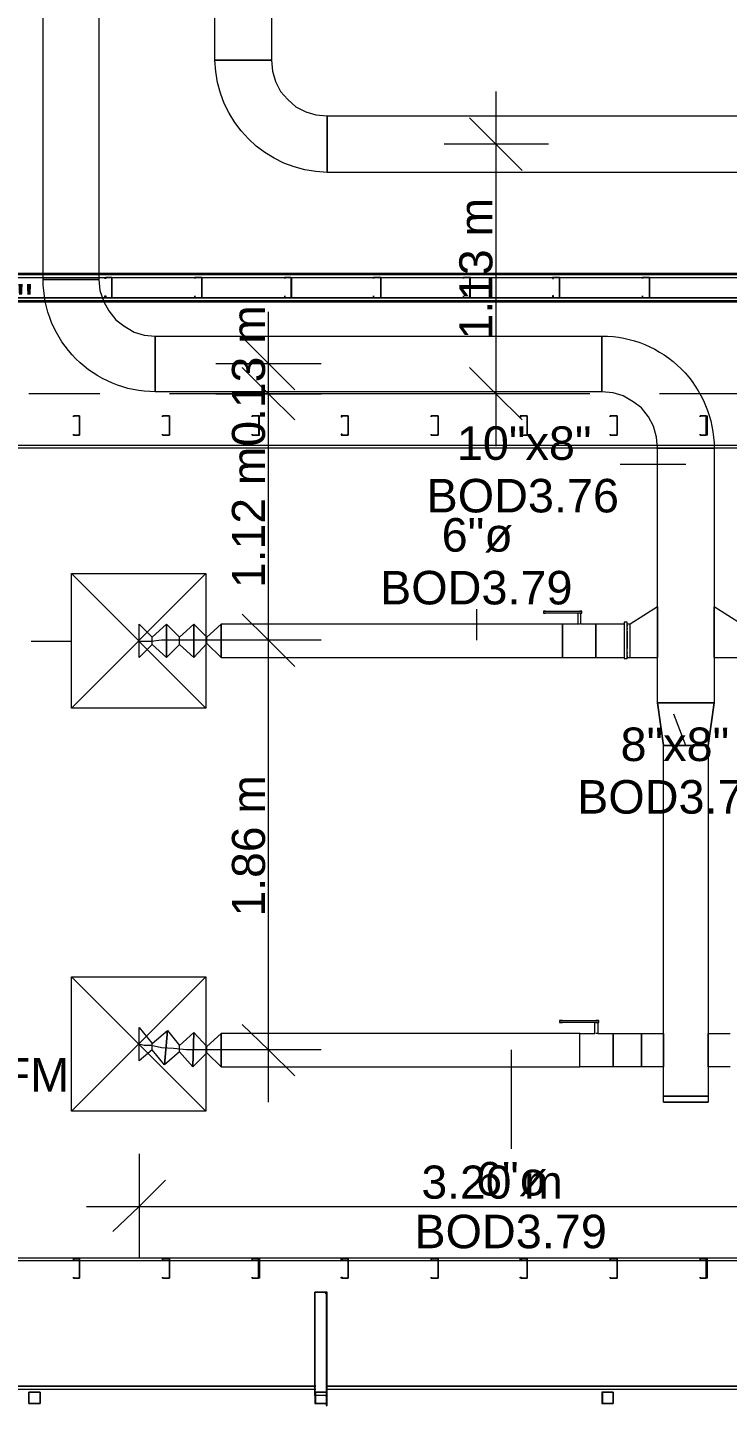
# Model space of a CAD drawing. Header units: metres. Extents: x -2 to 237, y -8 to 52.
# Drawn here: x 45.55 to 48.73, y 27.61 to 33.85 of the extents above; entities that cross this region are included whole.
import ezdxf

# ---------------------------------------------------------------- set-up
doc = ezdxf.new("R2010")
doc.units = ezdxf.units.M
doc.layers.add('HVAC - Ductos', color=5, linetype='Continuous', lineweight=0)
doc.layers.add('PDF_Text', color=7, linetype='Continuous', lineweight=0)
doc.layers.add('PDF_Geometry', color=7, linetype='Continuous', lineweight=0, true_color=0xaaaaaa)
doc.styles.add('PDF Helvetica', font='')
doc.styles.get('PDF Helvetica').set_extended_font_data('Helvetica')

msp = doc.modelspace()

# ---------------------------------------------------------------- linework, layer by layer
at = {"layer": 'HVAC - Ductos', "lineweight": 0}
for points in [[(46.4021, 33.7047), (46.4021, 39.1019), (46.6587, 39.1019), (46.6587, 33.7047)], [(54.6903, 33.1962), (46.9106, 33.1962), (46.9106, 33.4527), (54.6903, 33.4527)], [(48.1568, 32.2019), (46.1318, 32.2019), (46.1318, 32.454), (48.1568, 32.454)], [(48.4089, 30.7908), (48.4089, 31.9454), (48.6654, 31.9454), (48.6654, 30.7908)], [(45.7515, 31.3772), (46.3609, 31.3772), (46.3609, 30.7679), (45.7515, 30.7679)], [(46.4296, 30.997), (46.4296, 31.0016), (46.4296, 31.0061), (46.4296, 31.0198), (46.4296, 31.0336), (46.4296, 31.0519), (46.4296, 31.0749), (46.4296, 31.0932), (46.4296, 31.1115), (46.4296, 31.1253), (46.4296, 31.139), (46.4296, 31.1481), (46.4296, 31.139), (46.4296, 31.1253), (46.4296, 31.1115), (46.4296, 31.0932), (46.4296, 31.0749), (46.4296, 31.0519), (46.4296, 31.0336), (46.4296, 31.0198), (46.4296, 31.0061), (46.4296, 31.0016)], [(48.638, 30.5984), (48.6654, 30.7908)], [(48.638, 30.5984), (48.638, 29.0085), (48.4363, 29.0085), (48.4363, 30.5984)], [(45.7515, 29.5492), (46.3609, 29.5492), (46.3609, 28.9398), (45.7515, 28.9398)], [(46.4296, 29.1414), (46.4296, 29.1506), (46.4296, 29.1643), (46.4296, 29.1781), (46.4296, 29.1964), (46.4296, 29.2193), (46.4296, 29.2376), (46.4296, 29.256), (46.4296, 29.2697), (46.4296, 29.2834), (46.4296, 29.2926), (46.4296, 29.2834), (46.4296, 29.2697), (46.4296, 29.256), (46.4296, 29.2376), (46.4296, 29.2193), (46.4296, 29.1964), (46.4296, 29.1781), (46.4296, 29.1643), (46.4296, 29.1506)]]:
    msp.add_lwpolyline(points, close=True, dxfattribs=at)
for points in [[(45.6232, 34.2637), (45.6232, 38.7491), (45.8752, 38.7491), (45.8752, 32.7105), (45.6232, 32.7105), (45.6232, 34.2591), (45.6141, 34.2591), (45.6141, 34.2362), (44.8031, 34.2362), (44.8031, 34.1492), (45.6141, 34.1492), (45.6141, 34.2362), (44.8031, 34.2362), (44.8031, 34.2591), (44.7894, 34.2591)], [(47.6758, 33.5627), (47.6758, 31.9546)], [(47.7949, 33.2053), (47.6758, 33.3245), (47.5566, 33.4436)], [(47.914, 33.3245), (47.6758, 33.3245), (47.4421, 33.3245)], [(46.6449, 28.9811), (46.6449, 31.0749), (46.6449, 32.1928), (46.6449, 32.5639)], [(46.5258, 32.4494), (46.6449, 32.3302), (46.7641, 32.2111)], [(46.4067, 32.3302), (46.6449, 32.3302), (46.8832, 32.3302)], [(46.5258, 32.3119), (46.6449, 32.1928), (46.7641, 32.0737)], [(47.7949, 32.0737), (47.6758, 32.1928), (47.5566, 32.3119)], [(46.4067, 32.1928), (46.6449, 32.1928), (46.8832, 32.1928)], [(47.914, 32.1928), (47.6758, 32.1928), (47.4421, 32.1928)], [(48.5371, 31.8721), (48.2393, 31.8721)], [(45.7515, 30.7679), (46.3609, 31.3772)], [(46.3609, 30.7679), (45.7515, 31.3772)], [(46.5258, 31.194), (46.6449, 31.0749), (46.7641, 30.9558)], [(47.5888, 31.0749), (47.5888, 31.2169)], [(47.8911, 31.2077), (47.8911, 31.2077)], [(47.8911, 31.2077), (47.8911, 31.1985)], [(47.9003, 31.2077), (47.8957, 31.2077), (47.8911, 31.2077), (47.8957, 31.2077), (47.9003, 31.2077), (48.056, 31.2077), (48.0606, 31.2077), (48.0652, 31.2077), (48.0606, 31.2077), (48.056, 31.2077)], [(47.8911, 31.1985), (47.8911, 31.1985)], [(48.0469, 31.1985), (48.0469, 31.1481), (47.9782, 31.1481), (47.9782, 31.139), (47.9782, 31.1253), (47.9782, 31.1115), (47.9782, 31.0932), (47.9782, 31.0749), (47.9782, 31.0519), (47.9782, 31.0336), (47.9782, 31.0198), (47.9782, 31.0061), (47.9782, 31.0016), (47.9782, 30.997), (48.1294, 30.997), (48.1294, 31.0016), (48.1294, 31.0061), (48.1294, 31.0198), (48.1294, 31.0336), (48.1294, 31.0519), (48.1294, 31.0749), (48.1294, 31.0932), (48.1294, 31.1115), (48.1294, 31.1253), (48.1294, 31.139), (48.1294, 31.1481), (48.0606, 31.1481), (48.0606, 31.1985), (48.056, 31.1985), (48.0606, 31.1985), (48.0652, 31.1985), (48.0606, 31.1985), (48.056, 31.1985), (47.9003, 31.1985), (47.8957, 31.1985), (47.8911, 31.1985), (47.8957, 31.1985), (47.9003, 31.1985)], [(48.0606, 31.1985), (48.0606, 31.1985)], [(48.0652, 31.2077), (48.0652, 31.2077)], [(48.0652, 31.1985), (48.0652, 31.2077)], [(48.0652, 31.1985), (48.0652, 31.1985)], [(48.2851, 30.997), (48.4089, 30.997), (48.4089, 31.0016), (48.4089, 31.0198), (48.4089, 31.0428), (48.4089, 31.0749), (48.4089, 31.1481), (48.4089, 31.1803), (48.4089, 31.2031), (48.4089, 31.2215), (48.4089, 31.2261), (48.2851, 31.1481)], [(48.4089, 31.2261), (48.4089, 31.2215), (48.4089, 31.2031), (48.4089, 31.1803), (48.4089, 31.1481), (48.4089, 31.0749), (48.4089, 31.0428), (48.4089, 31.0198), (48.4089, 31.0016), (48.4089, 30.997)], [(48.7891, 31.1481), (48.6654, 31.2261), (48.6654, 31.2215), (48.6654, 31.2031), (48.6654, 31.1803), (48.6654, 31.1481), (48.6654, 31.0749), (48.6654, 31.0428), (48.6654, 31.0198), (48.6654, 31.0016), (48.6654, 30.997), (48.7891, 30.997)], [(48.6654, 30.997), (48.6654, 31.0016), (48.6654, 31.0198), (48.6654, 31.0428), (48.6654, 31.0749), (48.6654, 31.1481), (48.6654, 31.1803), (48.6654, 31.2031), (48.6654, 31.2215), (48.6654, 31.2261)], [(46.118, 31.0565), (46.0585, 30.997), (46.0585, 31.1481), (46.118, 31.0886), (46.1822, 31.1481), (46.1822, 30.997), (46.118, 31.0565), (46.118, 31.0886)], [(46.2417, 31.0565), (46.1822, 30.997), (46.1822, 31.1481), (46.2417, 31.0886), (46.3059, 31.1481), (46.3059, 30.997), (46.2417, 31.0565), (46.2417, 31.0886)], [(46.3654, 31.0611), (46.3059, 30.997), (46.3059, 31.1481), (46.3654, 31.0886), (46.4296, 31.1481), (46.4296, 30.997), (47.9782, 30.997), (47.9782, 31.0016), (47.9782, 31.0061), (47.9782, 31.0198), (47.9782, 31.0336), (47.9782, 31.0519), (47.9782, 31.0749), (47.9782, 31.0932), (47.9782, 31.1115), (47.9782, 31.1253), (47.9782, 31.139), (47.9782, 31.1481), (46.4296, 31.1481), (46.4296, 30.997), (46.3654, 31.0611), (46.3654, 31.0886)], [(48.0469, 31.1481), (48.0469, 31.1481)], [(48.056, 31.1481), (48.0515, 31.1481), (48.0469, 31.1481)], [(48.0606, 31.1481), (48.0606, 31.1481)], [(48.0606, 31.1481), (48.0606, 31.1481)], [(48.0606, 31.1481), (48.0606, 31.1481)], [(48.0606, 31.1481), (48.0606, 31.1481)], [(48.2577, 31.1481), (48.1294, 31.1481), (48.1294, 31.139), (48.1294, 31.1253), (48.1294, 31.1115), (48.1294, 31.0932), (48.1294, 31.0749), (48.1294, 31.0519), (48.1294, 31.0336), (48.1294, 31.0198), (48.1294, 31.0061), (48.1294, 31.0016), (48.1294, 30.997), (48.2577, 30.997)], [(48.2577, 31.1573), (48.2577, 31.1527), (48.2577, 31.1436), (48.2577, 31.1299), (48.2577, 31.1161), (48.2577, 31.0932), (48.2577, 31.0749), (48.2577, 31.0519), (48.2577, 31.0336), (48.2577, 31.0153), (48.2577, 31.0016), (48.2577, 30.9924), (48.2714, 30.9924)], [(48.2714, 30.997), (48.2714, 30.9924), (48.2714, 31.0016), (48.2714, 31.0153), (48.2714, 31.0336), (48.2714, 31.0519), (48.2714, 31.0749), (48.2714, 31.0932), (48.2714, 31.1161), (48.2714, 31.1299), (48.2714, 31.1436), (48.2714, 31.1527), (48.2714, 31.1573), (48.2577, 31.1573), (48.2577, 31.1527)], [(48.2714, 31.0061), (48.2714, 31.0016), (48.2714, 30.997), (48.2851, 30.997), (48.2851, 31.0016), (48.2851, 31.0061), (48.2851, 31.0198), (48.2851, 31.0336), (48.2851, 31.0519), (48.2851, 31.0749), (48.2851, 31.0932), (48.2851, 31.1115), (48.2851, 31.1253), (48.2851, 31.139), (48.2851, 31.1481), (48.2714, 31.1481), (48.2714, 31.1527), (48.2714, 31.1573)], [(48.2714, 31.1481), (48.2714, 31.1481)], [(48.2714, 31.1436), (48.2714, 31.139)], [(48.2714, 31.1299), (48.2714, 31.1253)], [(48.2714, 31.1161), (48.2714, 31.1115), (48.2714, 31.0932), (48.2714, 31.0749), (48.2714, 31.0519), (48.2714, 31.0382)], [(48.2851, 31.0978), (48.2851, 31.1023), (48.2851, 31.1069)], [(45.7515, 31.0703), (45.5682, 31.0703)], [(46.4296, 31.0749), (46.3471, 31.0749), (46.2738, 31.0749), (46.2143, 31.0749), (46.1593, 31.0749), (46.1134, 31.0703), (46.0814, 31.0703), (46.063, 31.0703), (46.0585, 31.0703)], [(46.8832, 31.0749), (46.6449, 31.0749), (46.4067, 31.0749)], [(48.2851, 31.0428), (48.2851, 31.0474)], [(48.2714, 31.0336), (48.2714, 31.0336)], [(48.2714, 31.0198), (48.2714, 31.0153)], [(48.4089, 30.7908), (48.4363, 30.5984), (48.4089, 30.7908)], [(48.4089, 30.7908), (48.6654, 30.7908)], [(48.5371, 30.5984), (48.4822, 30.7404)], [(48.638, 30.5984), (48.4363, 30.5984)], [(45.7515, 28.9398), (46.3609, 29.5492)], [(46.3609, 28.9398), (45.7515, 29.5492)], [(46.118, 29.2193), (46.0585, 29.1689), (46.0585, 29.3201), (46.118, 29.2468), (46.1867, 29.3064), (46.173, 29.1506), (46.118, 29.2193), (46.118, 29.2468)], [(46.2417, 29.2101), (46.173, 29.1506), (46.1867, 29.3064), (46.2417, 29.2376), (46.3059, 29.2972), (46.3013, 29.1414), (46.2417, 29.2101), (46.2417, 29.2376)], [(46.3654, 29.2056), (46.3013, 29.1414), (46.3059, 29.2972), (46.3654, 29.233), (46.4296, 29.2926), (46.4296, 29.1414), (48.056, 29.1414), (48.056, 29.1506), (48.056, 29.1643), (48.056, 29.1781), (48.056, 29.1964), (48.056, 29.2193), (48.056, 29.2376), (48.056, 29.256), (48.056, 29.2697), (48.056, 29.2834), (48.056, 29.2926), (46.4296, 29.2926), (46.4296, 29.1414), (46.3654, 29.2056), (46.3654, 29.233)], [(46.5258, 29.3338), (46.6449, 29.2193), (46.7641, 29.1001)], [(47.9644, 29.3522), (47.9644, 29.3522)], [(47.9644, 29.3522), (47.9644, 29.343)], [(47.9782, 29.3522), (47.9736, 29.3522), (47.969, 29.3522), (47.9644, 29.3522), (47.969, 29.3522), (47.9736, 29.3522), (47.9782, 29.3522), (48.1294, 29.3522), (48.134, 29.3522), (48.1385, 29.3522), (48.1431, 29.3522), (48.1385, 29.3522), (48.134, 29.3522), (48.1294, 29.3522)], [(47.9644, 29.343), (47.9644, 29.343)], [(48.134, 29.343), (48.1385, 29.343), (48.1431, 29.343), (48.1385, 29.343), (48.134, 29.343), (48.1294, 29.343), (47.9782, 29.343), (47.9736, 29.343), (47.969, 29.343), (47.9644, 29.343), (47.969, 29.343), (47.9736, 29.343), (47.9782, 29.343)], [(48.1294, 29.343), (48.134, 29.343), (48.1385, 29.343), (48.1385, 29.2926), (48.2073, 29.2926), (48.3355, 29.2926), (48.4363, 29.2926), (48.4363, 29.2834), (48.4363, 29.2697), (48.4363, 29.256), (48.4363, 29.2376), (48.4363, 29.2193), (48.4363, 29.1964), (48.4363, 29.1781), (48.4363, 29.1643), (48.4363, 29.1506), (48.4363, 29.1414), (48.3355, 29.1414), (48.3355, 29.1506), (48.3355, 29.1643), (48.3355, 29.1781), (48.3355, 29.1964), (48.3355, 29.2193), (48.3355, 29.2376), (48.3355, 29.256), (48.3355, 29.2697), (48.3355, 29.2834), (48.3355, 29.2926), (48.3355, 29.2834), (48.3355, 29.2697), (48.3355, 29.256), (48.3355, 29.2376), (48.3355, 29.2193), (48.3355, 29.1964), (48.3355, 29.1781), (48.3355, 29.1643), (48.3355, 29.1506), (48.3355, 29.1414), (48.2073, 29.1414), (48.2073, 29.1506), (48.2073, 29.1643), (48.2073, 29.1781), (48.2073, 29.1964), (48.2073, 29.2193), (48.2073, 29.2376), (48.2073, 29.256), (48.2073, 29.2697), (48.2073, 29.2834), (48.2073, 29.2926), (48.2073, 29.2834), (48.2073, 29.2697), (48.2073, 29.256), (48.2073, 29.2376), (48.2073, 29.2193), (48.2073, 29.1964), (48.2073, 29.1781), (48.2073, 29.1643), (48.2073, 29.1506), (48.2073, 29.1414), (48.056, 29.1414), (48.056, 29.1506), (48.056, 29.1643), (48.056, 29.1781), (48.056, 29.1964), (48.056, 29.2193), (48.056, 29.2376), (48.056, 29.256), (48.056, 29.2697), (48.056, 29.2834), (48.056, 29.2926), (48.1248, 29.2926), (48.1248, 29.343)], [(48.1385, 29.343), (48.1385, 29.343)], [(48.1431, 29.3522), (48.1431, 29.3522)], [(48.1431, 29.343), (48.1431, 29.3522)], [(48.1431, 29.343), (48.1431, 29.343)], [(45.7515, 29.2422), (45.7515, 29.2422)], [(46.4296, 29.2193), (46.3471, 29.2193), (46.2738, 29.2193), (46.2143, 29.2239), (46.1593, 29.2284), (46.1134, 29.2376), (46.0814, 29.2376), (46.063, 29.2422), (46.0585, 29.2422)], [(48.1248, 29.2926), (48.1248, 29.2926)], [(48.1248, 29.2926), (48.1248, 29.2926)], [(48.1385, 29.2926), (48.134, 29.2926), (48.1294, 29.2926)], [(48.1385, 29.2926), (48.1385, 29.2926)], [(48.1385, 29.2926), (48.1385, 29.2926)], [(48.1385, 29.2926), (48.1385, 29.2926)], [(48.7387, 29.1414), (48.638, 29.1414), (48.638, 29.1506), (48.638, 29.1643), (48.638, 29.1781), (48.638, 29.1964), (48.638, 29.2193), (48.638, 29.2376), (48.638, 29.256), (48.638, 29.2697), (48.638, 29.2834), (48.638, 29.2926), (48.7387, 29.2926)], [(46.8832, 29.2193), (46.6449, 29.2193), (46.4067, 29.2193)], [(47.7445, 29.2193), (47.7445, 28.7703)], [(48.4363, 28.9811), (48.4363, 29.0085), (48.638, 29.0085), (48.638, 28.9811)], [(48.638, 28.9811), (48.4363, 28.9811), (48.638, 28.9811)], [(46.0585, 28.7474), (46.0585, 28.5091), (46.0585, 28.2754)], [(46.1776, 28.6283), (46.0585, 28.5091), (45.9394, 28.3946)], [(45.8202, 28.5091), (49.2518, 28.5091), (50.5622, 28.5091)]]:
    msp.add_lwpolyline(points, dxfattribs=at)
for points in [[(46.4021, 33.7047), (46.6587, 33.7047), (46.6632, 33.6543), (46.677, 33.6085), (46.6999, 33.5627), (46.7319, 33.526), (46.7686, 33.4939), (46.8145, 33.4711), (46.8603, 33.4573), (46.9106, 33.4527), (46.9106, 33.1962, -0.403777)], [(45.6232, 32.7105), (45.8752, 32.7105), (45.8798, 32.6601), (45.8981, 32.6097), (45.921, 32.5684), (45.9531, 32.5272), (45.9898, 32.4998), (46.0356, 32.4722), (46.0814, 32.4585), (46.1318, 32.454), (46.1318, 32.2019, -0.414495)], [(48.6654, 31.9454), (48.4089, 31.9454), (48.4043, 31.9958), (48.3905, 32.0462), (48.3676, 32.0874), (48.3355, 32.1286), (48.2989, 32.1561), (48.2531, 32.1836), (48.2073, 32.1973), (48.1568, 32.2019), (48.1568, 32.454, -0.414375)]]:
    msp.add_lwpolyline(points, format="xyb", close=True, dxfattribs=at)
at = {"layer": 'PDF_Geometry', "lineweight": 0}
for points in [[(52.427, 32.738), (43.9601, 32.738), (44.629, 32.738), (44.629, 32.7426), (43.9601, 32.7426), (40.3131, 32.7426), (31.159, 32.7426), (29.9907, 32.7426)], [(52.427, 32.738), (43.9601, 32.738), (43.9601, 32.7334), (52.427, 32.7334), (43.9601, 32.7334), (43.9601, 32.7197), (52.427, 32.7197)], [(48.3401, 32.7151), (48.3401, 32.7151)], [(43.9601, 32.6143), (52.427, 32.6143)], [(49.6001, 31.9591), (49.6001, 32.6097), (52.427, 32.6097), (49.6001, 32.6097), (49.4901, 32.6097), (49.0136, 32.6097), (48.9083, 32.6097), (43.9601, 32.6097), (44.629, 32.6097), (43.9601, 32.6097), (48.9083, 32.6097), (48.9083, 31.9591), (48.9083, 32.6097), (48.9083, 31.9591), (48.9083, 32.6097), (49.0136, 32.6097)], [(48.3401, 32.6372), (48.3401, 32.6372)], [(45.8798, 32.1928), (45.5591, 32.1928)], [(47.465, 32.1928), (46.1959, 32.1928)], [(48.1019, 32.1928), (47.7811, 32.1928)], [(49.6872, 32.1928), (48.418, 32.1928)], [(48.6013, 32.0874), (48.6013, 32.0874)], [(48.6013, 32.0874), (48.6013, 32.0874)], [(48.6288, 32.092), (48.6288, 32.092)], [(48.6288, 32.092), (48.6288, 32.092)], [(48.6013, 32.0095), (48.6013, 32.0095)], [(48.6013, 32.0095), (48.6013, 32.005)], [(48.6013, 32.0095), (48.6013, 32.0095)], [(48.6013, 32.005), (48.6013, 32.0095)], [(48.6288, 32.005), (48.6288, 32.005)], [(48.6288, 32.005), (48.6288, 32.005)], [(44.5374, 28.2618), (44.5237, 28.2618), (44.5237, 28.2754), (44.5237, 31.9454), (44.5237, 31.9591), (51.868, 31.9591), (51.868, 31.9454), (51.868, 31.6888), (51.868, 31.281), (51.868, 30.8778)], [(51.8496, 31.6842), (51.8496, 31.9454), (44.5374, 31.9454), (44.5374, 28.2754), (51.8496, 28.2754), (51.8496, 28.4083)], [(46.5991, 28.2618), (46.1959, 28.2618), (45.7881, 28.2618), (45.385, 28.2618), (44.9772, 28.2618), (44.5419, 28.2618)], [(45.7607, 28.2663), (45.7607, 28.2663)], [(45.7607, 28.2663), (45.7607, 28.2663)], [(45.7881, 28.2709), (45.7881, 28.2709)], [(45.7881, 28.2709), (45.7881, 28.2709)], [(45.7881, 28.2709), (45.7881, 28.2709)], [(45.7881, 28.2709), (45.7881, 28.2709)], [(46.1639, 28.2663), (46.1639, 28.2663)], [(46.1639, 28.2663), (46.1639, 28.2663)], [(46.1959, 28.2709), (46.1959, 28.2709)], [(46.1959, 28.2709), (46.1959, 28.2709)], [(46.1959, 28.2709), (46.1959, 28.2709)], [(46.1959, 28.2709), (46.1959, 28.2709)], [(46.5716, 28.2663), (46.5716, 28.2663)], [(46.5716, 28.2663), (46.5716, 28.2663)], [(46.5991, 28.2709), (46.5991, 28.2709)], [(46.5991, 28.2709), (46.5991, 28.2709)], [(48.6288, 28.2618), (48.2256, 28.2618), (47.8178, 28.2618), (47.4146, 28.2618), (47.0068, 28.2618), (46.6037, 28.2618)], [(47.0068, 28.2709), (47.0068, 28.2709)], [(47.0068, 28.2709), (47.0068, 28.2709)], [(47.0068, 28.2709), (47.0068, 28.2709)], [(47.0068, 28.2709), (47.0068, 28.2709)], [(47.3826, 28.2663), (47.3826, 28.2663)], [(47.3826, 28.2663), (47.3826, 28.2663)], [(47.8178, 28.2709), (47.8178, 28.2709)], [(47.8178, 28.2709), (47.8178, 28.2709)], [(47.8178, 28.2709), (47.8178, 28.2709)], [(47.8178, 28.2709), (47.8178, 28.2709)], [(48.1935, 28.2663), (48.1935, 28.2663)], [(48.1935, 28.2663), (48.1935, 28.2663)], [(48.2256, 28.2709), (48.2256, 28.2709)], [(48.2256, 28.2709), (48.2256, 28.2709)], [(48.2256, 28.2709), (48.2256, 28.2709)], [(48.2256, 28.2709), (48.2256, 28.2709)], [(48.6013, 28.2663), (48.6013, 28.2663)], [(48.6013, 28.2663), (48.6013, 28.2663)], [(48.6288, 28.2709), (48.6288, 28.2709)], [(48.6288, 28.2709), (48.6288, 28.2709)], [(51.4694, 28.2618), (51.0662, 28.2618), (50.6584, 28.2618), (50.2552, 28.2618), (49.8475, 28.2618), (49.4443, 28.2618), (49.0365, 28.2618), (48.6334, 28.2618)], [(45.7607, 28.1884), (45.7607, 28.1884)], [(45.7607, 28.1884), (45.7607, 28.1884)], [(45.7881, 28.1838), (45.7881, 28.1838)], [(45.7881, 28.1838), (45.7881, 28.1838)], [(45.7881, 28.1838), (45.7881, 28.1838)], [(45.7881, 28.1838), (45.7881, 28.1838)], [(46.1639, 28.1884), (46.1639, 28.1884)], [(46.1639, 28.1884), (46.1639, 28.1884)], [(46.1959, 28.1838), (46.1959, 28.1838)], [(46.1959, 28.1838), (46.1959, 28.1838)], [(46.1959, 28.1838), (46.1959, 28.1838)], [(46.1959, 28.1838), (46.1959, 28.1838)], [(46.5716, 28.1884), (46.5716, 28.1884)], [(46.5716, 28.1884), (46.5716, 28.1884)], [(46.5991, 28.1838), (46.5991, 28.1838)], [(46.5991, 28.1838), (46.5991, 28.1838)], [(47.0068, 28.1838), (47.0068, 28.1838)], [(47.0068, 28.1838), (47.0068, 28.1838)], [(47.0068, 28.1838), (47.0068, 28.1838)], [(47.0068, 28.1838), (47.0068, 28.1838)], [(47.3826, 28.1884), (47.3826, 28.1884)], [(47.3826, 28.1884), (47.3826, 28.1884)], [(47.8178, 28.1838), (47.8178, 28.1838)], [(47.8178, 28.1838), (47.8178, 28.1838)], [(47.8178, 28.1838), (47.8178, 28.1838)], [(47.8178, 28.1838), (47.8178, 28.1838)], [(48.1935, 28.1884), (48.1935, 28.1884)], [(48.1935, 28.1884), (48.1935, 28.1884)], [(48.2256, 28.1838), (48.2256, 28.1838)], [(48.2256, 28.1838), (48.2256, 28.1838)], [(48.2256, 28.1838), (48.2256, 28.1838)], [(48.2256, 28.1838), (48.2256, 28.1838)], [(48.6013, 28.1884), (48.6013, 28.1884)], [(48.6013, 28.1884), (48.6013, 28.1884)], [(48.6288, 28.1838), (48.6288, 28.1838)], [(48.6288, 28.1838), (48.6288, 28.1838)], [(46.9061, 28.0785), (46.9061, 27.6662), (46.9061, 27.6157), (46.9061, 27.6111), (46.9061, 27.6066), (46.9106, 27.6066), (46.9106, 28.0739)], [(45.0689, 27.6936), (46.8603, 27.6936), (44.3083, 27.6936)], [(44.3083, 27.6798), (46.8603, 27.6798)], [(46.9106, 27.6798), (49.4581, 27.6798)], [(46.9061, 27.6478), (46.9061, 27.6524), (46.9015, 27.6524), (46.8603, 27.6524)]]:
    msp.add_lwpolyline(points, dxfattribs=at)
for points in [[(52.4957, 32.7334), (52.4957, 32.7197), (52.4957, 32.6097), (44.6153, 32.6097), (44.6153, 32.7334)], [(52.427, 32.628), (52.427, 32.6143), (53.0684, 32.6143), (52.427, 32.6143), (52.427, 32.6097), (53.0684, 32.6097), (52.5781, 32.6097), (53.0684, 32.6097), (52.427, 32.6097), (52.427, 32.6051), (52.427, 32.6097), (52.427, 32.6143), (43.9601, 32.6143), (43.9601, 32.628), (43.9601, 32.7197), (52.427, 32.7197), (52.427, 32.628), (49.4901, 32.628)], [(45.9027, 32.6372), (45.9073, 32.6372), (45.9073, 32.628), (45.9348, 32.628), (45.9348, 32.6326), (45.9348, 32.7151), (45.9348, 32.7197), (45.9073, 32.7197), (45.9073, 32.7151), (45.9027, 32.7151), (45.9027, 32.7197), (45.9348, 32.7197), (45.9348, 32.7151), (45.9348, 32.6326), (45.9348, 32.628), (45.9027, 32.628)], [(46.3105, 32.628), (46.3425, 32.628), (46.3425, 32.6326), (46.3425, 32.7151), (46.3425, 32.7197), (46.3105, 32.7197), (46.3105, 32.7151), (46.3105, 32.7197), (46.3425, 32.7197), (46.3425, 32.7151), (46.3425, 32.6326), (46.3425, 32.628), (46.3105, 32.628), (46.3105, 32.6372)], [(46.3105, 32.628), (46.3425, 32.628), (46.3425, 32.6326), (46.3425, 32.7151), (46.3425, 32.7197), (46.3105, 32.7197), (46.3105, 32.7151), (46.3105, 32.7197), (46.3425, 32.7197), (46.3425, 32.7151), (46.3425, 32.6326), (46.3425, 32.628), (46.3105, 32.628), (46.3105, 32.6372)], [(46.7183, 32.628), (46.7457, 32.628), (46.7503, 32.6326), (46.7503, 32.7151), (46.7457, 32.7197), (46.7183, 32.7197), (46.7183, 32.7151), (46.7183, 32.7197), (46.7457, 32.7197), (46.7457, 32.7151), (46.7457, 32.6326), (46.7457, 32.628), (46.7183, 32.628), (46.7183, 32.6372)], [(46.7183, 32.628), (46.7457, 32.628), (46.7503, 32.6326), (46.7503, 32.7151), (46.7457, 32.7197), (46.7183, 32.7197), (46.7183, 32.7151), (46.7183, 32.7197), (46.7457, 32.7197), (46.7457, 32.7151), (46.7457, 32.6326), (46.7457, 32.628), (46.7183, 32.628), (46.7183, 32.6372)], [(47.1214, 32.628), (47.1535, 32.628), (47.1535, 32.6326), (47.1535, 32.7151), (47.1535, 32.7197), (47.1214, 32.7197), (47.1214, 32.7151), (47.1214, 32.7197), (47.1535, 32.7197), (47.1535, 32.7151), (47.1535, 32.6326), (47.1535, 32.628), (47.1214, 32.628), (47.1214, 32.6372)], [(47.1214, 32.628), (47.1535, 32.628), (47.1535, 32.6326), (47.1535, 32.7151), (47.1535, 32.7197), (47.1214, 32.7197), (47.1214, 32.7151), (47.1214, 32.7197), (47.1535, 32.7197), (47.1535, 32.7151), (47.1535, 32.6326), (47.1535, 32.628), (47.1214, 32.628), (47.1214, 32.6372)], [(47.5292, 32.628), (47.5566, 32.628), (47.5612, 32.628), (47.5612, 32.6326), (47.5612, 32.7151), (47.5612, 32.7197), (47.5566, 32.7197), (47.5292, 32.7197), (47.5292, 32.7151), (47.5292, 32.7197), (47.5566, 32.7197), (47.5566, 32.7151), (47.5566, 32.6326), (47.5566, 32.628), (47.5292, 32.628), (47.5292, 32.6372)], [(47.5292, 32.628), (47.5566, 32.628), (47.5612, 32.628), (47.5612, 32.6326), (47.5612, 32.7151), (47.5612, 32.7197), (47.5566, 32.7197), (47.5292, 32.7197), (47.5292, 32.7151), (47.5292, 32.7197), (47.5566, 32.7197), (47.5566, 32.7151), (47.5566, 32.6326), (47.5566, 32.628), (47.5292, 32.628), (47.5292, 32.6372)], [(47.9324, 32.628), (47.9644, 32.628), (47.9644, 32.6326), (47.9644, 32.7151), (47.9644, 32.7197), (47.9324, 32.7197), (47.9324, 32.7151), (47.9369, 32.7151), (47.9369, 32.7197), (47.9644, 32.7197), (47.9644, 32.7151), (47.9644, 32.6326), (47.9644, 32.628), (47.9369, 32.628), (47.9369, 32.6372), (47.9324, 32.6372)], [(47.9324, 32.628), (47.9644, 32.628), (47.9644, 32.6326), (47.9644, 32.7151), (47.9644, 32.7197), (47.9324, 32.7197), (47.9324, 32.7151), (47.9369, 32.7151), (47.9369, 32.7197), (47.9644, 32.7197), (47.9644, 32.7151), (47.9644, 32.6326), (47.9644, 32.628), (47.9369, 32.628), (47.9369, 32.6372), (47.9324, 32.6372)], [(48.3401, 32.628), (48.3676, 32.628), (48.3722, 32.628), (48.3722, 32.6326), (48.3722, 32.7151), (48.3722, 32.7197), (48.3676, 32.7197), (48.3401, 32.7197), (48.3401, 32.7151), (48.3401, 32.7197), (48.3676, 32.7197), (48.3722, 32.7197), (48.3722, 32.7151), (48.3722, 32.6326), (48.3676, 32.628), (48.3401, 32.628), (48.3401, 32.6372)], [(48.3676, 32.628), (48.3722, 32.628), (48.3722, 32.6326), (48.3722, 32.7151), (48.3722, 32.7197), (48.3676, 32.7197), (48.3401, 32.7197), (48.3401, 32.7151), (48.3401, 32.7197), (48.3676, 32.7197), (48.3722, 32.7197), (48.3722, 32.7151), (48.3722, 32.6326), (48.3722, 32.628), (48.3676, 32.628), (48.3401, 32.628)], [(43.9601, 32.628), (49.0182, 32.628)], [(48.3401, 32.6372), (48.3401, 32.628)], [(45.7607, 32.005), (45.7881, 32.005), (45.7881, 32.092), (45.7607, 32.092), (45.7607, 32.0874), (45.7607, 32.092), (45.7881, 32.092), (45.7881, 32.005), (45.7607, 32.005), (45.7607, 32.0095)], [(45.7607, 32.005), (45.7881, 32.005), (45.7881, 32.092), (45.7607, 32.092), (45.7607, 32.0874), (45.7607, 32.092), (45.7881, 32.092), (45.7881, 32.005), (45.7607, 32.005), (45.7607, 32.0095)], [(46.1639, 32.005), (46.1959, 32.005), (46.1959, 32.092), (46.1639, 32.092), (46.1639, 32.0874), (46.1639, 32.092), (46.1959, 32.092), (46.1959, 32.005), (46.1639, 32.005), (46.1639, 32.0095)], [(46.1639, 32.005), (46.1959, 32.005), (46.1959, 32.092), (46.1639, 32.092), (46.1639, 32.0874), (46.1639, 32.092), (46.1959, 32.092), (46.1959, 32.005), (46.1639, 32.005), (46.1639, 32.0095)], [(46.5716, 32.005), (46.5991, 32.005), (46.6037, 32.005), (46.6037, 32.092), (46.5991, 32.092), (46.5716, 32.092), (46.5716, 32.0874), (46.5716, 32.092), (46.5991, 32.092), (46.5991, 32.005), (46.5716, 32.005), (46.5716, 32.0095)], [(46.5716, 32.005), (46.5991, 32.005), (46.6037, 32.005), (46.6037, 32.092), (46.5991, 32.092), (46.5716, 32.092), (46.5716, 32.0874), (46.5716, 32.092), (46.5991, 32.092), (46.5991, 32.005), (46.5716, 32.005), (46.5716, 32.0095)], [(46.9748, 32.005), (47.0068, 32.005), (47.0068, 32.092), (46.9748, 32.092), (46.9748, 32.0874), (46.9794, 32.0874), (46.9794, 32.092), (47.0068, 32.092), (47.0068, 32.005), (46.9794, 32.005), (46.9794, 32.0095), (46.9748, 32.0095)], [(46.9748, 32.005), (47.0068, 32.005), (47.0068, 32.092), (46.9748, 32.092), (46.9748, 32.0874), (46.9794, 32.0874), (46.9794, 32.092), (47.0068, 32.092), (47.0068, 32.005), (46.9794, 32.005), (46.9794, 32.0095), (46.9748, 32.0095)], [(47.3826, 32.005), (47.4101, 32.005), (47.4146, 32.005), (47.4146, 32.092), (47.4101, 32.092), (47.3826, 32.092), (47.3826, 32.0874), (47.3826, 32.092), (47.4101, 32.092), (47.4146, 32.092), (47.4146, 32.005), (47.4101, 32.005), (47.3826, 32.005), (47.3826, 32.0095)], [(47.3826, 32.005), (47.4101, 32.005), (47.4146, 32.005), (47.4146, 32.092), (47.4101, 32.092), (47.3826, 32.092), (47.3826, 32.0874), (47.3826, 32.092), (47.4101, 32.092), (47.4146, 32.092), (47.4146, 32.005), (47.4101, 32.005), (47.3826, 32.005), (47.3826, 32.0095)], [(47.7857, 32.005), (47.8178, 32.005), (47.8178, 32.092), (47.7857, 32.092), (47.7857, 32.0874), (47.7903, 32.0874), (47.7903, 32.092), (47.8178, 32.092), (47.8178, 32.005), (47.7903, 32.005), (47.7903, 32.0095), (47.7857, 32.0095)], [(47.7857, 32.005), (47.8178, 32.005), (47.8178, 32.092), (47.7857, 32.092), (47.7857, 32.0874), (47.7903, 32.0874), (47.7903, 32.092), (47.8178, 32.092), (47.8178, 32.005), (47.7903, 32.005), (47.7903, 32.0095), (47.7857, 32.0095)], [(48.1935, 32.005), (48.2256, 32.005), (48.2256, 32.092), (48.1935, 32.092), (48.1935, 32.0874), (48.1935, 32.092), (48.2256, 32.092), (48.2256, 32.005), (48.1935, 32.005), (48.1935, 32.0095)], [(48.1935, 32.005), (48.2256, 32.005), (48.2256, 32.092), (48.1935, 32.092), (48.1935, 32.0874), (48.1935, 32.092), (48.2256, 32.092), (48.2256, 32.005), (48.1935, 32.005), (48.1935, 32.0095)], [(48.6288, 32.005), (48.6288, 32.092), (48.6013, 32.092), (48.6013, 32.0874), (48.6013, 32.092), (48.6288, 32.092), (48.6334, 32.092), (48.6334, 32.005), (48.6288, 32.005), (48.6013, 32.005)], [(48.6288, 32.005), (48.6288, 32.092), (48.6013, 32.092), (48.6013, 32.0874), (48.6013, 32.092), (48.6288, 32.092), (48.6334, 32.092), (48.6334, 32.005), (48.6288, 32.005), (48.6013, 32.005)], [(48.6013, 32.0095), (48.6013, 32.005)], [(45.7607, 28.2663), (45.7607, 28.2709)], [(45.7881, 28.2709), (45.7881, 28.1838), (45.7607, 28.1838), (45.7607, 28.1884), (45.7607, 28.1838), (45.7881, 28.1838), (45.7881, 28.2709), (45.7607, 28.2709)], [(45.7607, 28.2663), (45.7607, 28.2709)], [(45.7881, 28.2709), (45.7881, 28.1838), (45.7607, 28.1838), (45.7607, 28.1884), (45.7607, 28.1838), (45.7881, 28.1838), (45.7881, 28.2709), (45.7607, 28.2709)], [(46.1639, 28.2663), (46.1639, 28.2709)], [(46.1959, 28.2709), (46.1959, 28.1838), (46.1639, 28.1838), (46.1639, 28.1884), (46.1639, 28.1838), (46.1959, 28.1838), (46.1959, 28.2709), (46.1639, 28.2709)], [(46.1639, 28.2663), (46.1639, 28.2709)], [(46.1959, 28.2709), (46.1959, 28.1838), (46.1639, 28.1838), (46.1639, 28.1884), (46.1639, 28.1838), (46.1959, 28.1838), (46.1959, 28.2709), (46.1639, 28.2709)], [(46.5716, 28.2663), (46.5716, 28.2709)], [(46.5991, 28.2709), (46.6037, 28.2709), (46.6037, 28.1838), (46.5991, 28.1838), (46.5716, 28.1838), (46.5716, 28.1884), (46.5716, 28.1838), (46.5991, 28.1838), (46.5991, 28.2709), (46.5716, 28.2709)], [(46.5716, 28.2663), (46.5716, 28.2709)], [(46.5991, 28.2709), (46.6037, 28.2709), (46.6037, 28.1838), (46.5991, 28.1838), (46.5716, 28.1838), (46.5716, 28.1884), (46.5716, 28.1838), (46.5991, 28.1838), (46.5991, 28.2709), (46.5716, 28.2709)], [(47.0068, 28.2709), (47.0068, 28.1838), (46.9748, 28.1838), (46.9748, 28.1884), (46.9794, 28.1884), (46.9794, 28.1838), (47.0068, 28.1838), (47.0068, 28.2709), (46.9794, 28.2709), (46.9794, 28.2663), (46.9748, 28.2663), (46.9748, 28.2709)], [(47.0068, 28.2709), (47.0068, 28.1838), (46.9748, 28.1838), (46.9748, 28.1884), (46.9794, 28.1884), (46.9794, 28.1838), (47.0068, 28.1838), (47.0068, 28.2709), (46.9794, 28.2709), (46.9794, 28.2663), (46.9748, 28.2663), (46.9748, 28.2709)], [(47.3826, 28.2663), (47.3826, 28.2709)], [(47.4101, 28.2709), (47.4146, 28.2709), (47.4146, 28.1838), (47.4101, 28.1838), (47.3826, 28.1838), (47.3826, 28.1884), (47.3826, 28.1838), (47.4101, 28.1838), (47.4146, 28.1838), (47.4146, 28.2709), (47.4101, 28.2709), (47.3826, 28.2709)], [(47.3826, 28.2663), (47.3826, 28.2709)], [(47.4101, 28.2709), (47.4146, 28.2709), (47.4146, 28.1838), (47.4101, 28.1838), (47.3826, 28.1838), (47.3826, 28.1884), (47.3826, 28.1838), (47.4101, 28.1838), (47.4146, 28.1838), (47.4146, 28.2709), (47.4101, 28.2709), (47.3826, 28.2709)], [(47.8178, 28.2709), (47.8178, 28.1838), (47.7857, 28.1838), (47.7857, 28.1884), (47.7903, 28.1884), (47.7903, 28.1838), (47.8178, 28.1838), (47.8178, 28.2709), (47.7903, 28.2709), (47.7903, 28.2663), (47.7857, 28.2663), (47.7857, 28.2709)], [(47.8178, 28.2709), (47.8178, 28.1838), (47.7857, 28.1838), (47.7857, 28.1884), (47.7903, 28.1884), (47.7903, 28.1838), (47.8178, 28.1838), (47.8178, 28.2709), (47.7903, 28.2709), (47.7903, 28.2663), (47.7857, 28.2663), (47.7857, 28.2709)], [(48.1935, 28.2663), (48.1935, 28.2709)], [(48.2256, 28.2709), (48.2256, 28.1838), (48.1935, 28.1838), (48.1935, 28.1884), (48.1935, 28.1838), (48.2256, 28.1838), (48.2256, 28.2709), (48.1935, 28.2709)], [(48.1935, 28.2663), (48.1935, 28.2709)], [(48.2256, 28.2709), (48.2256, 28.1838), (48.1935, 28.1838), (48.1935, 28.1884), (48.1935, 28.1838), (48.2256, 28.1838), (48.2256, 28.2709), (48.1935, 28.2709)], [(48.6013, 28.2663), (48.6013, 28.2709)], [(48.6288, 28.2709), (48.6334, 28.2709), (48.6334, 28.1838), (48.6288, 28.1838), (48.6013, 28.1838), (48.6013, 28.1884), (48.6013, 28.1838), (48.6288, 28.1838), (48.6288, 28.2709), (48.6013, 28.2709)], [(48.6013, 28.2663), (48.6013, 28.2709)], [(48.6288, 28.2709), (48.6334, 28.2709), (48.6334, 28.1838), (48.6288, 28.1838), (48.6013, 28.1838), (48.6013, 28.1884), (48.6013, 28.1838), (48.6288, 28.1838), (48.6288, 28.2709), (48.6013, 28.2709)], [(46.8557, 27.6524), (46.8557, 28.1197)], [(46.9106, 28.1197), (46.8557, 28.1197), (46.8603, 28.1197), (46.9015, 28.1197), (46.9015, 28.1151), (46.9061, 28.1151), (46.9061, 28.0785), (46.9061, 28.0739), (46.9106, 28.0739)], [(49.4581, 27.6936), (46.9106, 27.6936)], [(45.6095, 27.6157), (45.6095, 27.6662), (45.5591, 27.6662), (45.5591, 27.6157)], [(45.5591, 27.6157), (45.5591, 27.6662), (45.6095, 27.6662), (45.6095, 27.6157)], [(46.9106, 27.6157), (46.9106, 27.6662), (46.8557, 27.6662), (46.8557, 27.6157)], [(46.8603, 27.6157), (46.8603, 27.6662), (46.9061, 27.6662), (46.9061, 27.6157)], [(48.2073, 27.6157), (48.2073, 27.6662), (48.1568, 27.6662), (48.1568, 27.6157)], [(48.1614, 27.6157), (48.1614, 27.6662), (48.2073, 27.6662), (48.2073, 27.6157)]]:
    msp.add_lwpolyline(points, close=True, dxfattribs=at)
at = {"layer": 'PDF_Geometry', "color": 254, "lineweight": 0, "true_color": 0xd2d2d2}
for points in [[(46.3425, 32.683), (46.3425, 32.683)], [(46.3425, 32.683), (46.3425, 32.683)], [(47.9644, 32.6784), (47.9644, 32.6784)], [(47.9644, 32.6784), (47.9644, 32.6784)], [(48.3722, 32.7013), (48.3722, 32.7059)], [(48.2256, 32.0553), (48.2256, 32.0553)], [(48.2256, 32.0553), (48.2256, 32.0553)], [(45.7836, 32.005), (45.7836, 32.005)], [(45.7836, 32.005), (45.7836, 32.005)], [(45.7881, 32.0095), (45.7881, 32.0095)], [(45.7881, 32.0095), (45.7881, 32.0095)], [(46.1639, 32.005), (46.1639, 32.005)], [(46.1639, 32.005), (46.1639, 32.005)], [(46.1959, 32.037), (46.1959, 32.037)], [(46.1959, 32.037), (46.1959, 32.037)], [(47.7949, 32.005), (47.7949, 32.005)], [(47.7949, 32.005), (47.7949, 32.005)], [(47.8178, 32.0278), (47.8178, 32.0278)], [(47.8178, 32.0278), (47.8178, 32.0278)], [(46.5716, 28.2663), (46.5716, 28.2663)], [(46.5716, 28.2663), (46.5716, 28.2663)], [(46.9886, 28.1838), (46.9886, 28.1838)], [(46.9886, 28.1838), (46.9886, 28.1838)], [(47.0068, 28.2022), (47.0068, 28.2022)], [(47.0068, 28.2022), (47.0068, 28.2022)], [(47.4146, 28.2251), (47.4146, 28.2251)], [(47.4146, 28.2251), (47.4146, 28.2251)]]:
    msp.add_lwpolyline(points, dxfattribs=at)
msp.add_lwpolyline([(46.5762, 28.2709), (46.5716, 28.2709)], close=True, dxfattribs=at)

# ---------------------------------------------------------------- texts
at = {"layer": 'PDF_Text', "lineweight": 0, "attachment_point": 4, "rotation": 90, "style": 'PDF Helvetica'}
for s, insert, char_height in [('1.13 m', (47.5861, 32.4394), 0.15002), ('1.12 m0.13 m', (46.5552, 31.3123), 0.150019), ('1.86 m', (46.5552, 29.8232), 0.15002)]:
    msp.add_mtext(s, dxfattribs=dict(at, insert=insert, char_height=char_height))
at = {"layer": 'PDF_Text', "lineweight": 0, "attachment_point": 4, "style": 'PDF Helvetica'}
for s, insert, char_height in [('FD-24"x14"-24"x14"', (43.6959, 32.6139), 0.151896), ('10"x8"', (47.4988, 31.9678), 0.1519), ('BOD3.76', (47.3613, 31.7296), 0.1519), ('6"ø', (47.43, 31.5509), 0.1519), ('BOD3.79', (47.1505, 31.3126), 0.1519), ('8"x8"', (48.241, 30.6025), 0.1519), ('BOD3.76', (48.044, 30.3642), 0.1519), ('100 CFM', (44.8688, 29.1042), 0.1519), ('3.20 m', (47.3384, 28.6179), 0.15002), ('6"ø', (47.5858, 28.6323), 0.1519), ('BOD3.79', (47.3063, 28.394), 0.1519)]:
    msp.add_mtext(s, dxfattribs=dict(at, insert=insert, char_height=char_height))

doc.saveas('drawing.dxf')
